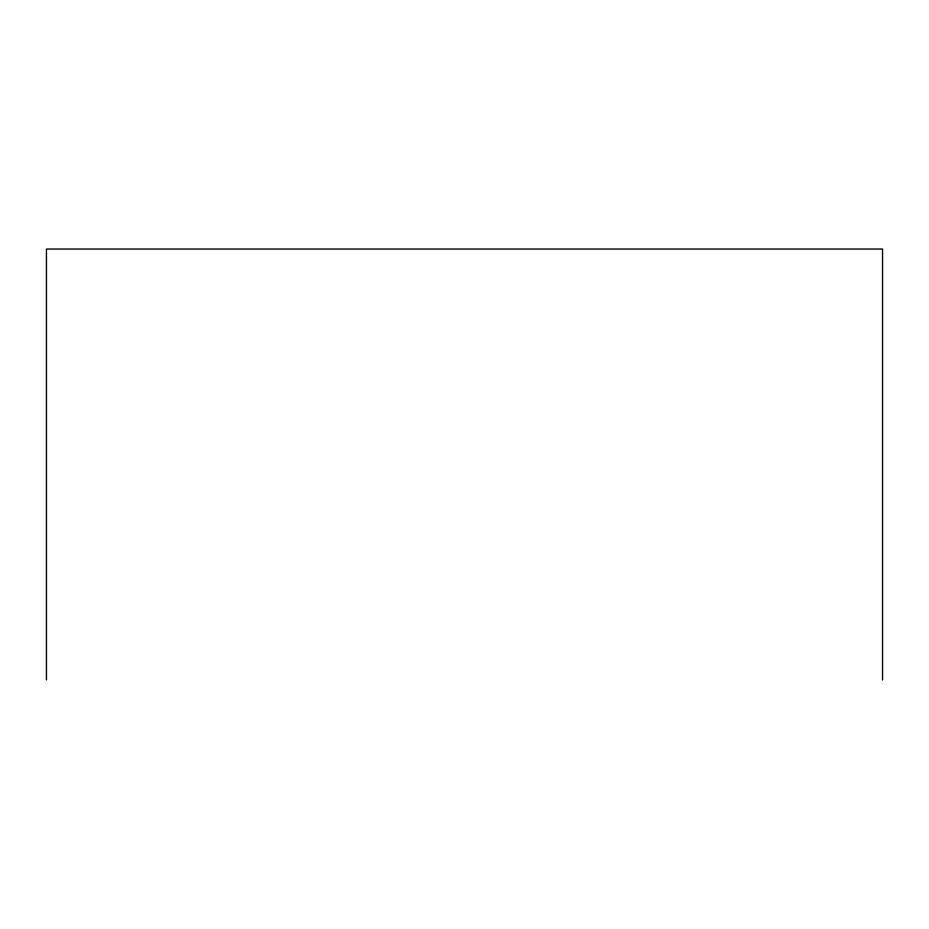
<?xml version="1.0" encoding="UTF-8"?>
<svg xmlns="http://www.w3.org/2000/svg" width="929" height="929" viewBox="0 0 929 929"><rect width="100%" height="100%" fill="white"/><g stroke="black" fill="none" stroke-linecap="round" stroke-linejoin="round"><path stroke-width="1.39" d="M882.55 679.958L882.55 249.042L46.45 249.042L46.45 679.958"/></g></svg>
